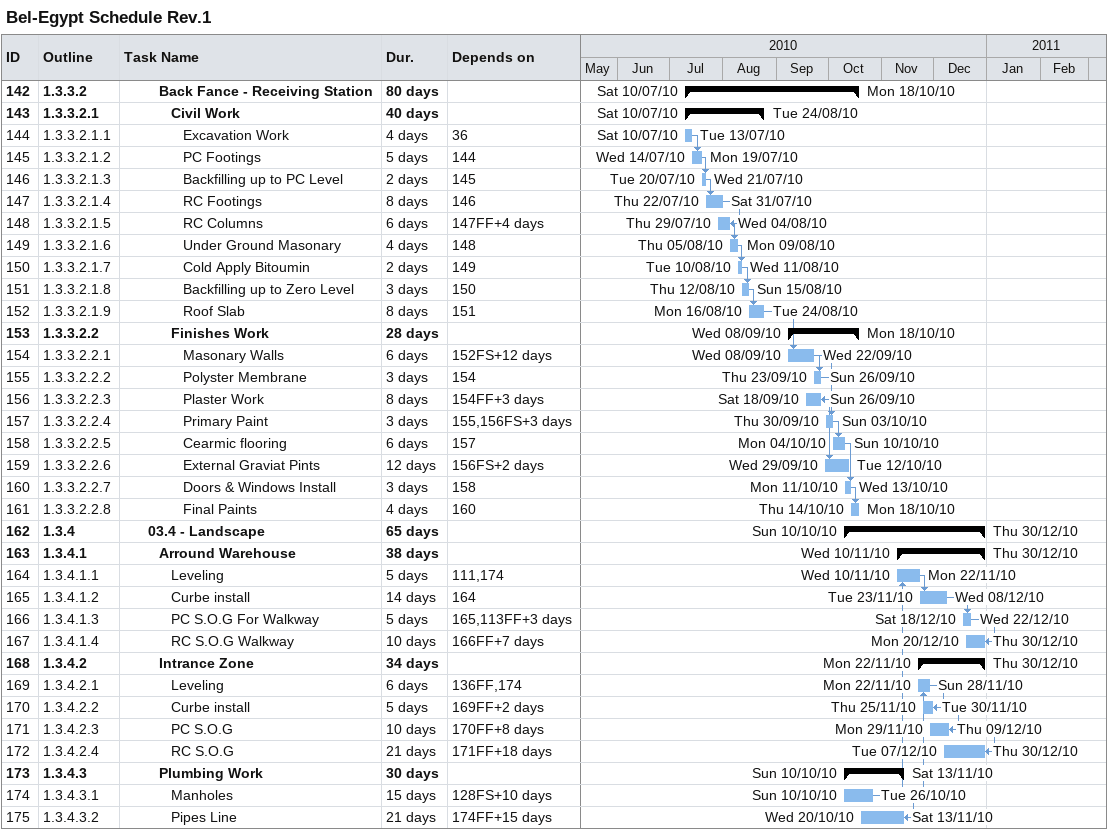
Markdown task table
Bel-Egypt Schedule Rev.1

| ID | WBS | Task | Duration | Start | Finish | Predecessors |
|---|---|---|---|---|---|---|
| 142 | 1.3.3.2 | **Back Fance - Receiving Station** | 80d | 2010-07-10 | 2010-10-18 |  |
| 143 | 1.3.3.2.1 | **Civil Work** | 40d | 2010-07-10 | 2010-08-24 |  |
| 144 | 1.3.3.2.1.1 | Excavation Work | 4d | 2010-07-10 | 2010-07-13 | 36 |
| 145 | 1.3.3.2.1.2 | PC Footings | 5d | 2010-07-14 | 2010-07-19 | 144 |
| 146 | 1.3.3.2.1.3 | Backfilling up to PC Level | 2d | 2010-07-20 | 2010-07-21 | 145 |
| 147 | 1.3.3.2.1.4 | RC Footings | 8d | 2010-07-22 | 2010-07-31 | 146 |
| 148 | 1.3.3.2.1.5 | RC Columns | 6d | 2010-07-29 | 2010-08-04 | 147FF+4d |
| 149 | 1.3.3.2.1.6 | Under Ground Masonary | 4d | 2010-08-05 | 2010-08-09 | 148 |
| 150 | 1.3.3.2.1.7 | Cold Apply Bitoumin | 2d | 2010-08-10 | 2010-08-11 | 149 |
| 151 | 1.3.3.2.1.8 | Backfilling up to Zero Level | 3d | 2010-08-12 | 2010-08-15 | 150 |
| 152 | 1.3.3.2.1.9 | Roof Slab | 8d | 2010-08-16 | 2010-08-24 | 151 |
| 153 | 1.3.3.2.2 | **Finishes Work** | 28d | 2010-09-08 | 2010-10-18 |  |
| 154 | 1.3.3.2.2.1 | Masonary Walls | 6d | 2010-09-08 | 2010-09-22 | 152FS+12d |
| 155 | 1.3.3.2.2.2 | Polyster Membrane | 3d | 2010-09-23 | 2010-09-26 | 154 |
| 156 | 1.3.3.2.2.3 | Plaster Work | 8d | 2010-09-18 | 2010-09-26 | 154FF+3d |
| 157 | 1.3.3.2.2.4 | Primary Paint | 3d | 2010-09-30 | 2010-10-03 | 155, 156FS+3d |
| 158 | 1.3.3.2.2.5 | Cearmic flooring | 6d | 2010-10-04 | 2010-10-10 | 157 |
| 159 | 1.3.3.2.2.6 | External Graviat Pints | 12d | 2010-09-29 | 2010-10-12 | 156FS+2d |
| 160 | 1.3.3.2.2.7 | Doors & Windows Install | 3d | 2010-10-11 | 2010-10-13 | 158 |
| 161 | 1.3.3.2.2.8 | Final Paints | 4d | 2010-10-14 | 2010-10-18 | 160 |
| 162 | 1.3.4 | **03.4 - Landscape** | 65d | 2010-10-10 | 2010-12-30 |  |
| 163 | 1.3.4.1 | **Arround Warehouse** | 38d | 2010-11-10 | 2010-12-30 |  |
| 164 | 1.3.4.1.1 | Leveling | 5d | 2010-11-10 | 2010-11-22 | 111, 174 |
| 165 | 1.3.4.1.2 | Curbe install | 14d | 2010-11-23 | 2010-12-08 | 164 |
| 166 | 1.3.4.1.3 | PC S.O.G For Walkway | 5d | 2010-12-18 | 2010-12-22 | 165, 113FF+3d |
| 167 | 1.3.4.1.4 | RC S.O.G Walkway | 10d | 2010-12-20 | 2010-12-30 | 166FF+7d |
| 168 | 1.3.4.2 | **Intrance Zone** | 34d | 2010-11-22 | 2010-12-30 |  |
| 169 | 1.3.4.2.1 | Leveling | 6d | 2010-11-22 | 2010-11-28 | 136FF, 174 |
| 170 | 1.3.4.2.2 | Curbe install | 5d | 2010-11-25 | 2010-11-30 | 169FF+2d |
| 171 | 1.3.4.2.3 | PC S.O.G | 10d | 2010-11-29 | 2010-12-09 | 170FF+8d |
| 172 | 1.3.4.2.4 | RC S.O.G | 21d | 2010-12-07 | 2010-12-30 | 171FF+18d |
| 173 | 1.3.4.3 | **Plumbing Work** | 30d | 2010-10-10 | 2010-11-13 |  |
| 174 | 1.3.4.3.1 | Manholes | 15d | 2010-10-10 | 2010-10-26 | 128FS+10d |
| 175 | 1.3.4.3.2 | Pipes Line | 21d | 2010-10-20 | 2010-11-13 | 174FF+15d |
